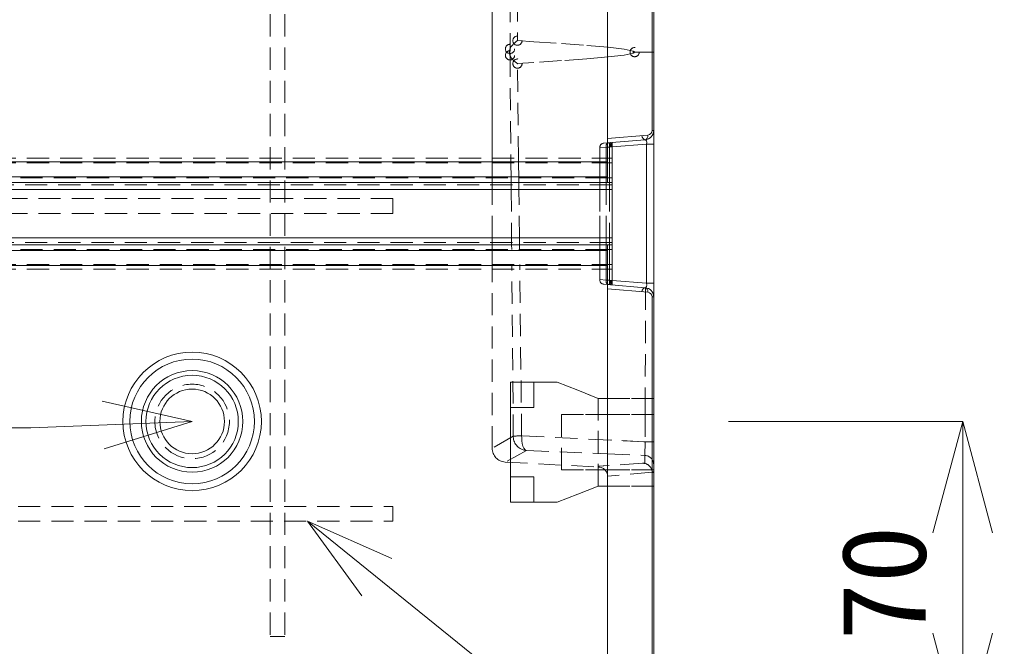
# Model space of a CAD drawing. Units: millimetres, scale not verified. Extents: x -872 to 776, y -679 to 473.
# Drawn here: x 11.9 to 222.7, y -38.1 to 97.8 of the extents above; entities that cross this region are included whole.
import ezdxf
from ezdxf.enums import TextEntityAlignment as Align

# ---------------------------------------------------------------- set-up
doc = ezdxf.new("R2010")
doc.units = ezdxf.units.MM
doc.header["$LTSCALE"] = 4
doc.header["$PDMODE"] = 32
doc.header["$PDSIZE"] = 2
doc.linetypes.add('DASHED1', pattern=[1.8, 1.2, -0.6])
doc.layers.add('0-0', color=7, linetype='DASHED1', lineweight=9)
doc.styles.add('ＭＳ ゴシック', font='')
doc.styles.get('ＭＳ ゴシック').set_extended_font_data('MS Gothic')

msp = doc.modelspace()

# ---------------------------------------------------------------- linework, layer by layer
at = {"layer": '0-0', "linetype": 'Continuous'}
for p, q in [((139.32, 66.928), (139.32, 230.264)), ((148.989, 73.698), (148.989, 230.233)), ((149.32, 230.233), (149.32, 73.698)), ((139.32, 71.976), (148.072, 72.702)), ((139.32, 71.976), (148.072, 72.702)), ((147.486, 71.705), (139.32, 71.028)), ((147.486, 71.705), (139.32, 71.028)), ((149.32, 73.698), (148.989, 73.698)), ((149.32, 73.698), (148.989, 73.698)), ((149.32, 73.698), (149.32, 70.746)), ((149.32, 73.698), (149.32, 70.746)), ((140.32, 63.428), (140.32, 71.111)), ((147.784, 70.746), (140.32, 70.127)), ((149.32, 70.746), (147.784, 70.746)), ((147.784, 40.61), (147.784, 70.746)), ((149.32, 70.746), (147.784, 70.746)), ((149.32, 70.746), (149.32, 40.61)), ((149.32, 70.746), (149.32, 40.61)), ((-640.68, 66.928), (139.32, 66.928)), ((139.32, 66.928), (139.32, 63.678)), ((139.32, 66.928), (139.32, 63.678)), ((-640.68, 63.678), (139.32, 63.678)), ((139.32, 63.678), (139.32, 62.486)), ((139.32, 63.678), (139.32, 62.486)), ((140.32, 63.428), (140.32, 62.428)), ((140.32, 63.428), (140.32, 62.428)), ((-641.68, 62.428), (140.32, 62.428)), ((140.32, 62.428), (140.32, 60.928)), ((140.32, 60.928), (-641.68, 60.928)), ((140.32, 50.428), (140.32, 60.928)), ((140.32, 50.428), (140.32, 60.928)), ((140.32, 50.428), (-641.68, 50.428)), ((-641.68, 48.928), (140.32, 48.928)), ((139.32, 48.87), (139.32, 47.678)), ((139.32, 48.87), (139.32, 47.678)), ((140.32, 50.428), (140.32, 48.928)), ((140.32, 48.928), (140.32, 47.928)), ((140.32, 48.928), (140.32, 47.928)), ((140.32, 48.928), (140.32, 48.928)), ((140.32, 48.928), (140.32, 47.928)), ((-640.68, 47.678), (139.32, 47.678)), ((139.32, 47.678), (139.32, 44.428)), ((139.32, 47.678), (139.32, 44.428)), ((140.32, 40.245), (140.32, 47.928)), ((140.32, 47.928), (140.32, 40.245)), ((-640.68, 44.428), (139.32, 44.428)), ((139.32, -48.908), (139.32, 44.428)), ((139.32, 40.328), (147.486, 39.651)), ((139.32, 40.328), (147.486, 39.651)), ((140.32, 41.229), (147.784, 40.61)), ((140.32, 41.229), (147.784, 40.61)), ((149.32, 40.61), (147.784, 40.61)), ((149.32, 40.61), (147.784, 40.61)), ((149.32, 37.657), (149.32, 40.61)), ((149.32, 37.657), (149.32, 40.61)), ((148.072, 38.654), (139.32, 39.38)), ((148.072, 38.654), (139.32, 39.38)), ((149.32, 37.657), (148.989, 37.657)), ((148.989, -48.877), (148.989, 37.657)), ((149.32, 37.657), (148.989, 37.657)), ((49.32, 10.678), (29.81, 15.075)), ((216.267, 10.678), (165.529, 10.678)), ((216.267, 10.678), (209.796, -13.47)), ((216.267, -59.322), (216.267, 10.678)), ((216.267, 10.678), (222.737, -13.47)), ((74.32, -10.922), (86.087, -27.094)), ((216.267, -59.322), (209.796, -35.174)), ((216.267, -59.322), (222.737, -35.174))]:
    msp.add_line(p, q, dxfattribs=at)
at = {"layer": '0-0'}
for p, q in [((66.225, 214.078), (66.225, -35.922)), ((69.425, 214.078), (69.425, -35.922)), ((114.32, 176.484), (114.32, 67.678)), ((118.906, 173.983), (118.193, 91.266)), ((120.712, 174.09), (119.799, 93.163)), ((119.607, 93.017), (119.283, 92.763)), ((119.799, 93.163), (119.607, 93.017)), ((119.799, 93.163), (123.377, 92.929)), ((123.377, 92.929), (129.36, 92.525)), ((118.105, 91.028), (118.082, 90.795)), ((118.082, 90.795), (118.082, 90.561)), ((118.152, 91.254), (118.105, 91.028)), ((118.189, 91.38), (118.152, 91.254)), ((118.271, 91.587), (118.189, 91.38)), ((118.46, 91.917), (118.271, 91.587)), ((118.699, 92.219), (118.46, 91.917)), ((118.977, 92.499), (118.699, 92.219)), ((119.283, 92.763), (118.977, 92.499)), ((129.36, 92.525), (134.828, 92.122)), ((134.828, 92.122), (139.454, 91.719)), ((139.454, 91.719), (142.913, 91.315)), ((142.913, 91.315), (144.879, 90.912)), ((144.77, 90.678), (147.696, 90.678)), ((144.879, 90.912), (145.206, 90.678)), ((145.206, 90.678), (144.879, 90.444)), ((145.206, 90.678), (149.32, 90.678)), ((145.206, 90.678), (149.32, 90.678)), ((118.082, 90.561), (118.105, 90.328)), ((118.105, 90.328), (118.152, 90.102)), ((118.152, 90.102), (118.189, 89.975)), ((118.189, 89.975), (118.271, 89.769)), ((118.193, 90.09), (118.386, 67.678)), ((118.271, 89.769), (118.46, 89.439)), ((118.46, 89.439), (118.699, 89.137)), ((118.699, 89.137), (118.977, 88.857)), ((118.977, 88.857), (119.283, 88.593)), ((119.283, 88.593), (119.607, 88.338)), ((129.36, 88.83), (123.377, 88.427)), ((134.828, 89.234), (129.36, 88.83)), ((139.454, 89.637), (134.828, 89.234)), ((142.913, 90.041), (139.454, 89.637)), ((144.879, 90.444), (142.913, 90.041)), ((119.607, 88.338), (119.799, 88.193)), ((123.377, 88.427), (119.799, 88.193)), ((120.031, 67.678), (119.799, 88.193)), ((120.031, 67.678), (119.799, 88.193)), ((137.622, 69.967), (139.012, 70.041)), ((137.622, 69.967), (139.012, 70.041)), ((137.622, 67.678), (137.622, 69.967)), ((139.32, 71.028), (138.541, 70.963)), ((139.32, 71.028), (138.541, 70.963)), ((139.012, 70.041), (139.32, 70.066)), ((139.32, 70.057), (139.012, 70.041)), ((139.012, 67.678), (139.012, 70.041)), ((139.32, 70.066), (140.32, 70.149)), ((139.772, 70.081), (139.32, 70.057)), ((140.32, 70.127), (139.772, 70.081)), ((140.32, 70.127), (139.772, 70.081)), ((139.772, 70.081), (139.772, 67.678)), ((-641.68, 67.678), (139.32, 67.678)), ((-641.68, 67.678), (139.32, 67.678)), ((114.32, 66.678), (114.32, 67.678)), ((118.386, 67.678), (118.394, 66.678)), ((120.042, 66.678), (120.031, 67.678)), ((137.622, 66.678), (137.622, 67.678)), ((139.012, 66.678), (139.012, 67.678)), ((140.32, 67.678), (139.32, 67.678)), ((140.32, 67.678), (139.32, 67.678)), ((139.32, 67.678), (140.32, 67.678)), ((139.32, 67.678), (140.32, 67.678)), ((139.772, 67.678), (139.772, 66.678)), ((-641.68, 66.678), (139.32, 66.678)), ((114.32, 63.428), (114.32, 66.678)), ((118.394, 66.678), (118.422, 63.428)), ((120.079, 63.428), (120.042, 66.678)), ((137.622, 63.428), (137.622, 66.678)), ((139.012, 63.428), (139.012, 66.678)), ((140.32, 66.678), (139.32, 66.678)), ((139.32, 66.678), (140.32, 66.678)), ((139.772, 66.678), (139.772, 63.428)), ((139.32, 63.428), (-641.68, 63.428)), ((139.32, 63.428), (-641.68, 63.428)), ((114.32, 62.428), (114.32, 63.428)), ((118.422, 63.428), (118.431, 62.428)), ((120.09, 62.428), (120.079, 63.428)), ((137.622, 62.428), (137.622, 63.428)), ((139.012, 62.428), (139.012, 63.428)), ((139.32, 63.428), (140.32, 63.428)), ((139.32, 63.428), (140.32, 63.428)), ((140.32, 63.428), (139.32, 63.428)), ((140.32, 63.428), (139.32, 63.428)), ((139.772, 63.428), (139.772, 62.428)), ((140.32, 61.928), (-641.68, 61.928)), ((140.32, 61.928), (-641.68, 61.928)), ((114.32, 61.928), (114.32, 62.428)), ((114.32, 60.928), (114.32, 61.928)), ((118.431, 62.428), (118.435, 61.928)), ((118.435, 61.928), (118.444, 60.928)), ((120.096, 61.928), (120.09, 62.428)), ((120.107, 60.928), (120.096, 61.928)), ((137.622, 61.928), (137.622, 62.428)), ((137.622, 60.928), (137.622, 61.928)), ((139.012, 61.928), (139.012, 62.428)), ((139.012, 60.928), (139.012, 61.928)), ((139.772, 62.428), (139.772, 61.928)), ((139.772, 61.928), (139.772, 60.928)), ((114.32, 50.428), (114.32, 60.928)), ((118.444, 60.928), (118.534, 50.428)), ((120.226, 50.428), (120.107, 60.928)), ((137.622, 50.428), (137.622, 60.928)), ((139.012, 50.428), (139.012, 60.928)), ((139.772, 60.928), (139.772, 50.428)), ((92.825, 58.945), (-557.175, 58.945)), ((92.825, 55.745), (92.825, 58.945)), ((92.825, 55.745), (-557.175, 55.745)), ((140.32, 49.428), (-641.68, 49.428)), ((140.32, 49.428), (-641.68, 49.428)), ((114.32, 49.428), (114.32, 50.428)), ((114.32, 48.928), (114.32, 49.428)), ((114.32, 47.928), (114.32, 48.928)), ((118.534, 50.428), (118.543, 49.428)), ((118.543, 49.428), (118.547, 48.928)), ((118.547, 48.928), (118.556, 47.928)), ((120.237, 49.428), (120.226, 50.428)), ((120.243, 48.928), (120.237, 49.428)), ((120.254, 47.928), (120.243, 48.928)), ((137.622, 49.428), (137.622, 50.428)), ((137.622, 48.928), (137.622, 49.428)), ((137.622, 47.928), (137.622, 48.928)), ((139.012, 49.428), (139.012, 50.428)), ((139.012, 48.928), (139.012, 49.428)), ((139.012, 47.928), (139.012, 48.928)), ((139.772, 50.428), (139.772, 49.428)), ((139.772, 49.428), (139.772, 48.928)), ((139.772, 48.928), (139.772, 47.928)), ((139.32, 47.928), (-641.68, 47.928)), ((139.32, 47.928), (-641.68, 47.928)), ((114.32, 44.678), (114.32, 47.928)), ((137.622, 44.678), (137.622, 47.928)), ((139.012, 44.678), (139.012, 47.928)), ((139.32, 47.928), (140.32, 47.928)), ((139.32, 47.928), (140.32, 47.928)), ((140.32, 47.928), (139.32, 47.928)), ((140.32, 47.928), (139.32, 47.928)), ((139.772, 47.928), (139.772, 44.678)), ((-641.68, 44.678), (139.32, 44.678)), ((114.32, 43.678), (114.32, 44.678)), ((118.584, 44.678), (118.592, 43.678)), ((118.584, 44.678), (118.592, 43.678)), ((120.303, 43.678), (120.291, 44.678)), ((137.622, 43.678), (137.622, 44.678)), ((139.012, 43.678), (139.012, 44.678)), ((140.32, 44.678), (139.32, 44.678)), ((139.32, 44.678), (140.32, 44.678)), ((139.772, 44.678), (139.772, 43.678)), ((-641.68, 43.678), (139.32, 43.678)), ((-641.68, 43.678), (139.32, 43.678)), ((114.32, 4.872), (114.32, 43.678)), ((114.32, 4.872), (114.32, 43.678)), ((118.903, 7.373), (118.592, 43.678)), ((118.903, 7.373), (118.592, 43.678)), ((120.714, 7.553), (120.303, 43.678)), ((137.622, 41.389), (137.622, 43.678)), ((139.012, 41.315), (139.012, 43.678)), ((140.32, 43.678), (139.32, 43.678)), ((140.32, 43.678), (139.32, 43.678)), ((139.32, 43.678), (140.32, 43.678)), ((139.32, 43.678), (140.32, 43.678)), ((139.772, 43.678), (139.772, 41.275)), ((137.622, 41.389), (139.012, 41.315)), ((137.622, 41.389), (139.012, 41.315)), ((138.539, 40.393), (139.32, 40.328)), ((138.539, 40.393), (139.32, 40.328)), ((139.012, 41.315), (139.32, 41.299)), ((139.32, 41.29), (139.012, 41.315)), ((139.32, 41.299), (139.772, 41.275)), ((140.32, 41.207), (139.32, 41.29)), ((139.772, 41.275), (140.32, 41.229)), ((139.772, 41.275), (140.32, 41.229)), ((147.562, 39.637), (147.496, 15.678)), ((147.562, 39.661), (147.562, 39.637)), ((118.32, 19.178), (123.32, 19.178)), ((118.32, 19.178), (123.32, 19.178)), ((118.32, 19.178), (118.32, 13.661)), ((118.32, 13.661), (118.32, 19.178)), ((123.32, 19.178), (118.32, 19.178)), ((118.32, 13.661), (118.32, 19.178)), ((123.32, 19.178), (128.265, 19.178)), ((123.32, 19.178), (128.029, 19.178)), ((123.32, 19.178), (123.32, 13.661)), ((123.32, 19.178), (123.32, 13.661)), ((123.32, 13.661), (123.32, 19.178)), ((128.411, 19.178), (123.32, 19.178)), ((128.029, 19.178), (128.155, 19.178)), ((128.155, 19.178), (128.411, 19.178)), ((128.265, 19.178), (128.383, 19.178)), ((128.383, 19.178), (128.411, 19.178)), ((137.32, 15.678), (128.411, 19.178)), ((137.32, 15.678), (128.411, 19.178)), ((137.32, 15.678), (139.32, 15.678)), ((137.32, 15.678), (139.32, 15.678)), ((137.32, -3.322), (137.32, 15.678)), ((137.32, -3.322), (137.32, 15.678)), ((139.32, 15.678), (149.32, 15.678)), ((139.32, 15.678), (149.32, 15.678)), ((147.496, 15.678), (147.486, 12.178)), ((123.32, 13.661), (118.32, 13.661)), ((123.32, 13.661), (118.32, 13.661)), ((118.32, 13.661), (123.32, 13.661)), ((118.32, 13.661), (123.32, 13.661)), ((129.32, 12.178), (129.32, 6.178)), ((129.32, 12.178), (139.32, 12.178)), ((129.32, 12.178), (129.32, 6.178)), ((139.32, 12.178), (149.32, 12.178)), ((147.486, 12.178), (147.47, 6.279)), ((118.903, 7.471), (114.32, 4.872)), ((118.903, 7.471), (118.904, 7.427)), ((118.903, 7.471), (118.904, 7.427)), ((120.715, 7.538), (120.714, 7.553)), ((120.715, 7.538), (120.714, 7.553)), ((120.715, 7.538), (120.718, 7.146)), ((120.718, 7.146), (120.739, 6.487)), ((147.183, 6.292), (120.727, 7.536)), ((120.739, 6.487), (120.802, 5.869)), ((147.47, 6.279), (139.32, 6.662)), ((121.775, 4.402), (117.161, 1.876)), ((120.802, 5.869), (120.933, 5.319)), ((120.933, 5.319), (121.159, 4.864)), ((121.159, 4.864), (121.507, 4.53)), ((121.507, 4.53), (121.775, 4.402)), ((121.775, 4.402), (121.776, 4.402)), ((121.775, 4.402), (139.32, 3.652)), ((121.775, 4.402), (139.32, 3.652)), ((121.776, 4.402), (121.776, 4.401)), ((121.776, 4.401), (121.777, 4.401)), ((121.777, 4.401), (121.778, 4.401)), ((121.778, 4.401), (121.779, 4.401)), ((121.778, 4.401), (121.778, 4.401)), ((121.779, 4.401), (121.779, 4.4)), ((129.32, 0.178), (129.32, 6.178)), ((129.32, 0.178), (129.32, 6.178)), ((147.47, 6.279), (147.183, 6.292)), ((147.47, 6.289), (147.425, 3.305)), ((139.32, 3.652), (147.425, 3.305)), ((139.32, 3.652), (147.425, 3.305)), ((147.425, 3.305), (147.425, 1.651)), ((117.161, 1.876), (137.426, 0.795)), ((117.161, 1.876), (137.426, 0.795)), ((139.32, 0.178), (129.32, 0.178)), ((146.861, 1.615), (137.426, 1.009)), ((139.32, 1.13), (137.426, 1.009)), ((137.426, 1.009), (137.426, 0.795)), ((137.426, 1.009), (137.426, 0.795)), ((149.32, 0.178), (139.32, 0.178)), ((118.32, -1.305), (118.32, -6.822)), ((118.32, -1.305), (118.32, -6.822)), ((118.32, -6.822), (118.32, -1.305)), ((118.32, -6.822), (118.32, -1.305)), ((123.32, -1.305), (123.32, -6.822)), ((123.32, -6.822), (123.32, -1.305)), ((123.32, -6.822), (123.32, -1.305)), ((148.989, -0.305), (139.32, -1.202)), ((149.32, -0.385), (148.989, -0.385)), ((149.32, -0.385), (148.989, -0.385)), ((137.32, -3.322), (128.411, -6.822)), ((137.32, -3.322), (128.411, -6.822)), ((128.411, -6.822), (137.32, -3.322)), ((128.411, -6.822), (137.32, -3.322)), ((139.32, -3.322), (137.32, -3.322)), ((139.32, -3.322), (137.32, -3.322)), ((149.32, -3.322), (139.32, -3.322)), ((149.32, -3.322), (139.32, -3.322)), ((-557.175, -7.722), (92.825, -7.722)), ((92.825, -7.722), (92.825, -10.922)), ((123.32, -6.822), (118.32, -6.822)), ((118.32, -6.822), (123.32, -6.822)), ((118.32, -6.822), (123.32, -6.822)), ((128.343, -6.822), (123.32, -6.822)), ((128.411, -6.822), (123.32, -6.822)), ((128.411, -6.822), (128.343, -6.822)), ((-557.175, -10.922), (92.825, -10.922)), ((66.225, -35.922), (69.425, -35.922))]:
    msp.add_line(p, q, dxfattribs=at)
for points in [[(114.32, 43.678), (114.32, 44.678), (114.32, 47.928), (114.32, 48.928), (114.32, 49.428), (114.32, 50.428), (114.32, 60.928), (114.32, 61.928), (114.32, 62.428), (114.32, 63.428), (114.32, 66.678), (114.32, 67.678), (114.32, 176.534)], [(119.799, 93.163), (119.607, 93.017), (119.283, 92.763), (118.977, 92.499), (118.699, 92.219), (118.46, 91.917), (118.271, 91.587), (118.189, 91.38), (118.152, 91.254), (118.105, 91.028), (118.082, 90.795), (118.082, 90.561), (118.105, 90.328), (118.152, 90.102), (118.189, 89.975), (118.271, 89.769), (118.46, 89.439), (118.699, 89.137), (118.977, 88.857), (119.283, 88.593), (119.607, 88.338), (119.799, 88.193)], [(119.799, 93.163), (123.377, 92.929), (129.36, 92.525), (134.828, 92.122), (139.454, 91.719), (142.913, 91.315), (144.879, 90.912), (145.206, 90.678), (144.879, 90.444), (142.913, 90.041), (139.454, 89.637), (134.828, 89.234), (129.36, 88.83), (123.377, 88.427), (119.799, 88.193)], [(118.193, 90.09), (118.386, 67.678), (118.394, 66.678), (118.422, 63.428), (118.431, 62.428), (118.435, 61.928), (118.444, 60.928), (118.534, 50.428), (118.543, 49.428), (118.547, 48.928), (118.556, 47.928)], [(137.622, 69.967), (137.622, 67.678), (137.622, 66.678), (137.622, 63.428), (137.622, 62.428), (137.622, 61.928), (137.622, 60.928), (137.622, 50.428), (137.622, 49.428), (137.622, 48.928), (137.622, 47.928), (137.622, 44.678), (137.622, 43.678), (137.622, 41.389)], [(139.012, 70.041), (139.32, 70.066), (140.32, 70.149)], [(139.772, 70.081), (139.32, 70.057), (139.012, 70.041)], [(139.012, 41.315), (139.012, 43.678), (139.012, 44.678), (139.012, 47.928), (139.012, 48.928), (139.012, 49.428), (139.012, 50.428), (139.012, 60.928), (139.012, 61.928), (139.012, 62.428), (139.012, 63.428), (139.012, 66.678), (139.012, 67.678), (139.012, 70.041)], [(139.772, 70.081), (139.772, 67.678), (139.772, 66.678), (139.772, 63.428), (139.772, 62.428), (139.772, 61.928), (139.772, 60.928), (139.772, 50.428), (139.772, 49.428), (139.772, 48.928), (139.772, 47.928), (139.772, 44.678), (139.772, 43.678), (139.772, 41.275)], [(120.254, 47.928), (120.243, 48.928), (120.237, 49.428), (120.226, 50.428), (120.107, 60.928), (120.096, 61.928), (120.09, 62.428), (120.079, 63.428), (120.042, 66.678), (120.031, 67.678)], [(120.714, 7.553), (120.303, 43.678), (120.291, 44.678)], [(140.32, 41.207), (139.32, 41.29), (139.012, 41.315)], [(139.012, 41.315), (139.32, 41.299), (139.772, 41.275)], [(147.562, 39.637), (147.496, 15.678), (147.486, 12.178), (147.47, 6.279)], [(118.32, 19.178), (118.32, 13.661), (118.32, -1.305)], [(123.32, 13.661), (123.32, 19.178), (118.32, 19.178)], [(128.411, 19.178), (128.343, 19.178), (123.32, 19.178)], [(128.411, 19.178), (137.32, 15.678), (137.32, -3.322)], [(128.411, 19.178), (137.32, 15.678), (137.32, -3.322)], [(149.32, 15.678), (139.32, 15.678), (137.32, 15.678)], [(149.32, 15.678), (139.32, 15.678), (137.32, 15.678)], [(118.32, 13.661), (118.32, -1.305), (123.32, -1.305)], [(123.32, -1.305), (118.32, -1.305), (118.32, 13.661)], [(123.32, -1.305), (118.32, -1.305), (118.32, 13.661)], [(149.32, 12.178), (139.32, 12.178), (129.32, 12.178)], [(129.32, 0.178), (139.32, 0.178), (149.32, 0.178)], [(118.32, -1.305), (123.32, -1.305), (123.32, -6.822), (118.32, -6.822)], [(137.32, -3.322), (139.32, -3.322), (149.32, -3.322)], [(137.32, -3.322), (139.32, -3.322), (149.32, -3.322)], [(123.32, -6.822), (128.029, -6.822), (128.155, -6.822), (128.411, -6.822)], [(123.32, -6.822), (128.265, -6.822), (128.383, -6.822), (128.411, -6.822)]]:
    msp.add_lwpolyline(points, dxfattribs=at)
at = {"layer": '0-0', "linetype": 'Continuous'}
for points in [[(140.32, 71.111), (140.32, 63.428), (140.32, 62.428)], [(147.784, 40.61), (147.784, 70.746), (140.32, 70.127)], [(140.32, 63.428), (140.32, 62.428), (140.32, 62.428), (140.32, 60.928)], [(140.32, 50.428), (140.32, 48.928), (140.32, 48.928), (140.32, 47.928)], [(149.32, 37.657), (149.32, -48.877), (148.989, -48.877)], [(-95.703, 9.273), (14.35, 9.273), (49.32, 10.678), (30.225, 4.73)], [(183.151, -98.93), (74.32, -10.922), (92.597, -19.044)]]:
    msp.add_lwpolyline(points, dxfattribs=at)
for radius in [15, 13.5, 11, 10, 7]:
    msp.add_circle((49.32, 10.678), radius, dxfattribs=at)
at = {"layer": '0-0'}
msp.add_circle((49.32, 10.678), 8.074, dxfattribs=at)
at = {"layer": '0-0', "linetype": 'Continuous'}
for centre, radius, start, end in [((147.32, 73.698), 2, 274.74176, 360), ((147.32, 73.698), 2, 274.74176, 360), ((147.989, 73.698), 1, 274.74176, 360), ((147.989, 73.698), 1, 274.74176, 0), ((147.32, 37.657), 2, 360, 85.25787), ((147.32, 37.657), 2, 360, 85.25787), ((147.989, 37.657), 1, 360, 85.25787), ((147.989, 37.657), 1, 0, 85.25787)]:
    msp.add_arc(centre, radius, start, end, dxfattribs=at)
at = {"layer": '0-0'}
for centre, radius, start, end in [((138.622, 69.967), 1, 94.74176, 179.98134), ((138.622, 69.967), 1, 94.74176, 180.0034), ((138.622, 41.389), 1, 179.98817, 265.25787), ((138.622, 41.389), 1, 180.06102, 265.25787), ((121.903, 7.399), 3, 180.4912, 267.55187), ((121.903, 7.399), 3, 180.4912, 267.55187), ((117.32, 4.872), 3, 180, 266.94804), ((117.32, 4.872), 3, 180, 266.94804), ((137.32, -1.202), 2, 0, 90), ((146.989, -0.381), 2, 0, 93.67909)]:
    msp.add_arc(centre, radius, start, end, dxfattribs=at)
for centre, major_axis, ratio, start_param, end_param in [((118.831, 90.678), (0, -3), 0.219883, 4.476024, 4.9487539), ((118.831, 90.678), (0, -3), 0.219883, 4.476024, 4.9487539), ((118.848, 90.651), (0, -3), 0.222775, 4.5150137, 4.9097642), ((118.848, 90.651), (0, -3), 0.222775, 4.5150137, 4.9097642), ((118.848, 90.651), (0, -3), 0.222775, 4.5150137, 4.9097642), ((139.516, 70.041), (0.083, -0.997), 0.502106, 3.372822, 4.670764), ((139.516, 70.041), (0.083, -0.997), 0.502106, 3.1415927, 3.372822), ((139.516, 70.041), (0.083, -0.997), 0.502106, 2.9103633, 3.1415927), ((139.516, 70.041), (0.083, -0.997), 0.502106, 1.6124213, 2.9103633), ((140.004, 70.081), (-0.083, 0.997), 0.231233, 0, 1.5516182), ((140.004, 70.081), (-0.083, 0.997), 0.231233, 4.7315671, 6.2831853), ((139.516, 41.315), (-0.083, -0.997), 0.502106, 4.7540173, 6.0519692), ((139.516, 41.315), (-0.083, -0.997), 0.502106, 6.0519692, 6.2831853), ((139.516, 41.315), (-0.083, -0.997), 0.502106, 6.2831853, 6.5144014), ((139.516, 41.315), (-0.083, -0.997), 0.502106, 0.2312161, 1.529168), ((140.004, 41.275), (0.083, 0.997), 0.231233, 1.5899759, 3.1415927), ((140.004, 41.275), (0.083, 0.997), 0.231233, 3.1415927, 4.6932094), ((120.861, 7.471), (-2, -0.017), 0.041519, 4.7856297, 6.0799429), ((120.861, 7.471), (-2, -0.017), 0.041519, 0.2032424, 0.2046852), ((147.32, 6.284), (2, 0), 0.002614, 6.2831853, 7.7791714), ((147.32, 6.284), (2, 0), 0.002614, 4.7871993, 6.2831853), ((147.32, 1.325), (2, 0), 0.991544, 6.2831853, 7.8018808), ((148.317, -0.305), (0.997, 0.079), 0.071186, 5.4423736, 6.2728771), ((148.317, -0.305), (0.997, 0.079), 0.071186, 5.4466355, 6.2953696)]:
    msp.add_ellipse(centre, major_axis=major_axis, ratio=ratio, start_param=start_param, end_param=end_param, dxfattribs=at)
at = {"layer": '0-0', "linetype": 'Continuous'}
for centre, major_axis, ratio, start_param, end_param in [((147.403, 72.702), (0.083, -0.997), 0.667697, 4.7677171, 6.2831853), ((147.32, 70.688), (-0.225, -1.013), 0.429296, 1.7224851, 3.2741033), ((147.32, 70.688), (-0.225, -1.013), 0.429296, 1.7224851, 3.2741033), ((147.403, 72.702), (0.083, -0.997), 0.667697, 6.2831853, 7.7986536), ((140.32, 62.486), (-1, 0), 0.058112, 6.2831853, 7.8539816), ((140.32, 62.486), (-1, 0), 0.058112, 6.2831853, 7.8539816), ((140.32, 48.87), (1, 0), 0.058112, 1.5707963, 3.1415927), ((140.32, 48.87), (1, 0), 0.058112, 1.5707963, 3.1415927), ((147.32, 40.668), (-0.225, 1.013), 0.429291, 3.0090735, 4.5606902), ((147.32, 40.668), (-0.225, 1.013), 0.429291, 3.0090735, 4.5606902), ((147.403, 38.654), (-0.083, -0.997), 0.667697, 3.1415927, 4.6570565), ((147.403, 38.654), (-0.083, -0.997), 0.667697, 1.6261288, 3.1415927)]:
    msp.add_ellipse(centre, major_axis=major_axis, ratio=ratio, start_param=start_param, end_param=end_param, dxfattribs=at)
at = {"layer": '0-0'}
for p in [(119.799, 93.163), (119.799, 93.163), (118.189, 91.38), (118.189, 91.38), (118.189, 89.975), (118.189, 89.975), (145.206, 90.678), (145.206, 90.678), (119.799, 88.193), (119.799, 88.193)]:
    msp.add_point(p, dxfattribs=at)

# ---------------------------------------------------------------- texts
at = {"layer": '0-0', "style": 'ＭＳ ゴシック'}
msp.add_text('70', height=18.33, rotation=90, dxfattribs=at).set_placement((213.767, -36.822), align=Align.BOTTOM_LEFT)

doc.saveas('drawing.dxf')
